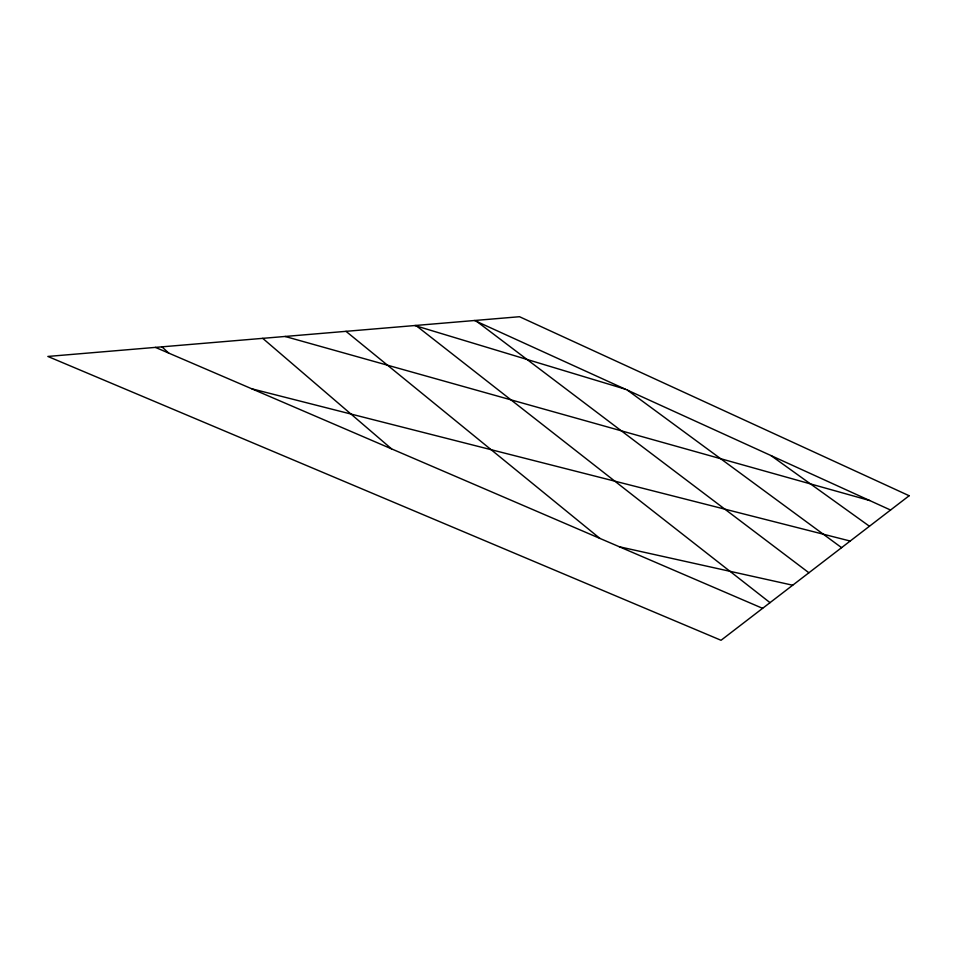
<?xml version="1.0" encoding="UTF-8"?>
<svg xmlns="http://www.w3.org/2000/svg" width="957" height="957" viewBox="0 0 957 957"><rect width="100%" height="100%" fill="white"/><g stroke="black" fill="none" stroke-linecap="round" stroke-linejoin="round"><path stroke-width="1.44" d="M619.358 546.77L792.695 585.217M251.835 388.817L850.199 541.04M285.138 336.469L869.638 500.511M414.848 325.536L625.1 389.104M155.441 347.391L762.609 608.341M474.552 320.511L890.548 510.033M770.971 455.556L869.446 526.242M627.505 390.193L841.586 547.655M477.076 321.66L808.904 572.764M415.912 325.452L770.014 602.647M345.991 331.337L599.883 538.396M262.732 338.347L391.557 448.869M161.924 346.841L168.791 353.133M909.15 495.738L721.04 640.281L47.85 356.447L519.519 316.719L909.15 495.738"/></g></svg>
